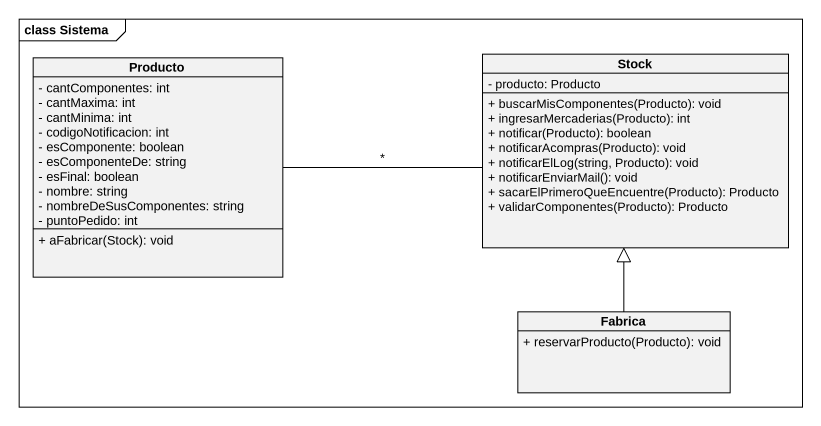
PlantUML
@startuml
mainframe class Sistema
hide circle
hide empty members
skinparam classAttributeIconSize 0
class Producto {
  - cantComponentes: int
  - cantMaxima: int
  - cantMinima: int
  - codigoNotificacion: int
  - esComponente: boolean
  - esComponenteDe: string
  - esFinal: boolean
  - nombre: string
  - nombreDeSusComponentes: string
  - puntoPedido: int
  + aFabricar(Stock): void
}
class Stock {
  - producto: Producto
  + buscarMisComponentes(Producto): void
  + ingresarMercaderias(Producto): int
  + notificar(Producto): boolean
  + notificarAcompras(Producto): void
  + notificarElLog(string, Producto): void
  + notificarEnviarMail(): void
  + sacarElPrimeroQueEncuentre(Producto): Producto
  + validarComponentes(Producto): Producto
}
class Fabrica {
  + reservarProducto(Producto): void
}
Producto -right- Stock : *
Fabrica -up-|> Stock
@enduml
